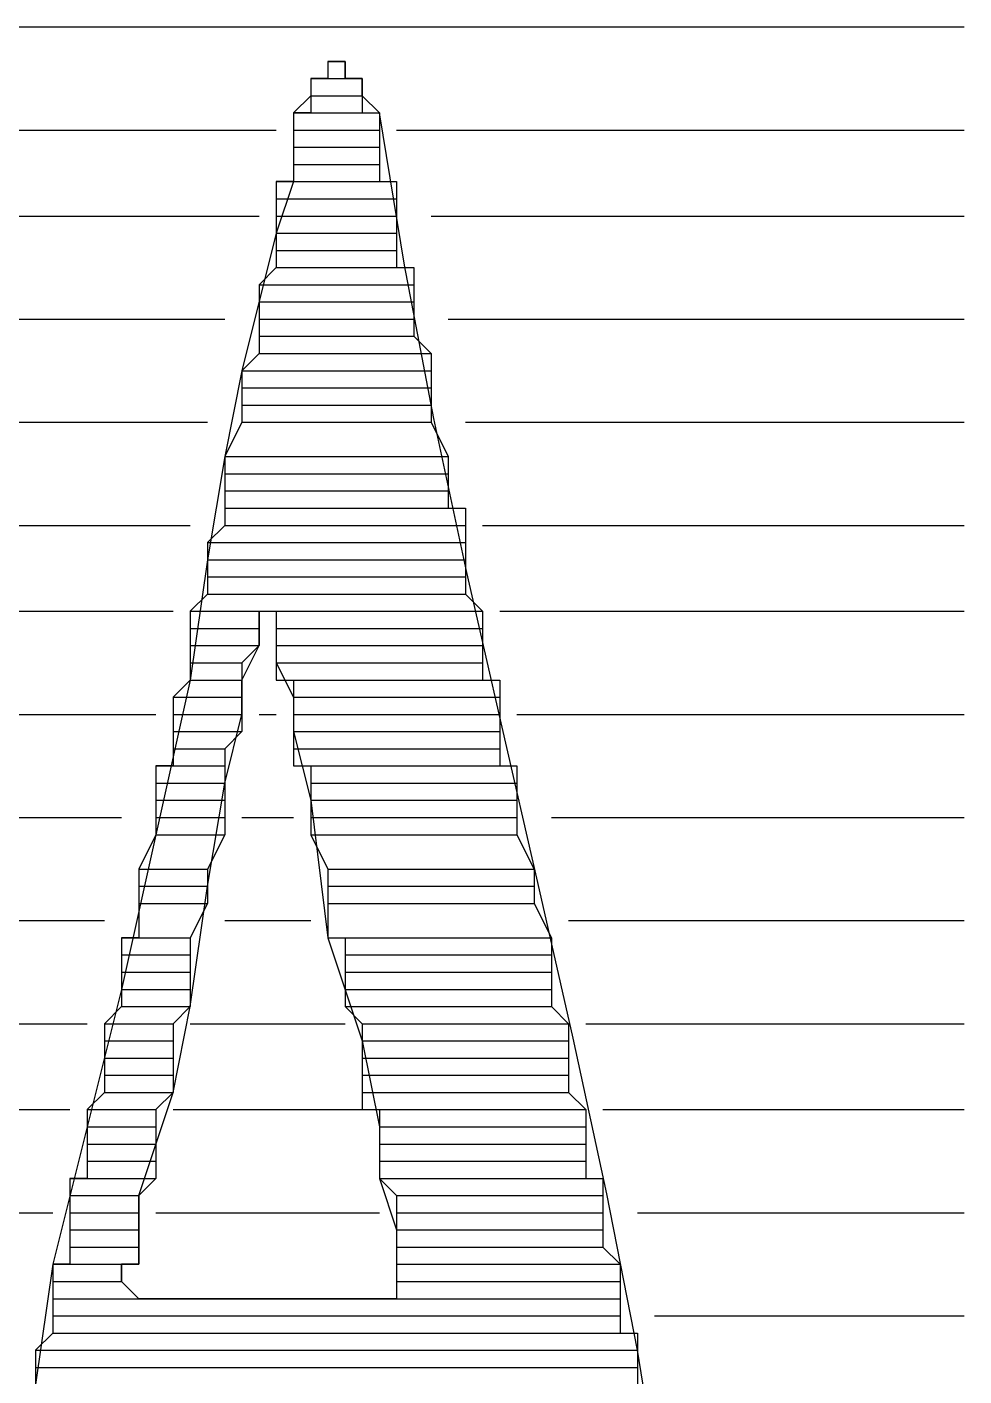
# Model space of a CAD drawing. Header units: metres. Extents: x 45 to 1207, y 17 to 774.
# Drawn here: x 978.36 to 991.44, y 37.56 to 56.4 of the extents above; entities that cross this region are included whole.
import ezdxf

# ---------------------------------------------------------------- set-up
doc = ezdxf.new("R2010")
doc.units = ezdxf.units.M

msp = doc.modelspace()

# ---------------------------------------------------------------- linework, layer by layer
for p, q in [((942.48, 56.4), (991.44, 56.4)), ((982.56, 55.92), (982.56, 55.92)), ((982.56, 55.92), (982.8, 55.92)), ((982.56, 55.92), (982.8, 55.92)), ((982.56, 55.92), (982.8, 55.92)), ((982.56, 55.92), (982.8, 55.92)), ((982.56, 55.92), (982.56, 55.68)), ((982.56, 55.92), (982.8, 55.92)), ((982.8, 55.92), (982.56, 55.92)), ((982.56, 55.92), (982.56, 55.68)), ((982.8, 55.92), (982.8, 55.68)), ((982.8, 55.68), (982.8, 55.92)), ((982.56, 55.68), (982.32, 55.68)), ((982.32, 55.68), (982.8, 55.68)), ((982.32, 55.68), (983.04, 55.68)), ((982.32, 55.68), (983.04, 55.68)), ((982.32, 55.68), (983.04, 55.68)), ((982.32, 55.68), (983.04, 55.68)), ((982.32, 55.68), (983.04, 55.68)), ((982.32, 55.68), (983.04, 55.68)), ((982.32, 55.68), (983.04, 55.68)), ((982.32, 55.68), (983.04, 55.68)), ((982.32, 55.68), (982.32, 55.44)), ((982.32, 55.68), (983.04, 55.68)), ((982.56, 55.68), (982.32, 55.68)), ((982.32, 55.68), (982.32, 55.44)), ((982.56, 55.68), (982.8, 55.68)), ((982.56, 55.68), (982.8, 55.68)), ((982.56, 55.68), (982.8, 55.68)), ((982.56, 55.68), (982.8, 55.68)), ((983.04, 55.68), (982.8, 55.68)), ((983.04, 55.68), (983.04, 55.44)), ((983.04, 55.44), (983.04, 55.68)), ((982.32, 55.44), (982.08, 55.2)), ((982.32, 55.44), (983.04, 55.44)), ((982.32, 55.44), (983.04, 55.44)), ((982.32, 55.44), (983.04, 55.44)), ((982.32, 55.44), (983.04, 55.44)), ((982.32, 55.44), (983.04, 55.44)), ((982.32, 55.44), (983.04, 55.44)), ((982.32, 55.44), (983.04, 55.44)), ((982.32, 55.44), (983.04, 55.44)), ((982.32, 55.44), (983.04, 55.44)), ((982.32, 55.44), (982.32, 55.2)), ((982.32, 55.44), (983.04, 55.44)), ((983.04, 55.44), (983.04, 55.2)), ((983.28, 55.2), (983.04, 55.44)), ((982.32, 55.2), (982.08, 55.2)), ((982.08, 55.2), (983.28, 55.2)), ((982.08, 55.2), (983.28, 55.2)), ((982.08, 55.2), (983.28, 55.2)), ((982.08, 55.2), (983.28, 55.2)), ((982.08, 55.2), (983.28, 55.2)), ((982.08, 55.2), (983.28, 55.2)), ((982.08, 55.2), (983.28, 55.2)), ((982.08, 55.2), (983.28, 55.2)), ((982.08, 55.2), (983.28, 55.2)), ((982.08, 55.2), (983.28, 55.2)), ((982.08, 55.2), (983.28, 55.2)), ((982.08, 55.2), (983.28, 55.2)), ((982.08, 55.2), (983.28, 55.2)), ((982.08, 55.2), (982.08, 54.96)), ((982.08, 55.2), (983.28, 55.2)), ((982.08, 55.2), (982.08, 54.24)), ((982.32, 55.2), (983.04, 55.2)), ((982.32, 55.2), (983.04, 55.2)), ((982.32, 55.2), (983.04, 55.2)), ((982.32, 55.2), (983.04, 55.2)), ((982.32, 55.2), (983.04, 55.2)), ((982.32, 55.2), (983.04, 55.2)), ((982.32, 55.2), (983.04, 55.2)), ((982.32, 55.2), (983.04, 55.2)), ((982.32, 55.2), (983.04, 55.2)), ((982.32, 55.2), (983.04, 55.2)), ((982.32, 55.2), (983.04, 55.2)), ((982.32, 55.2), (983.04, 55.2)), ((982.32, 55.2), (983.04, 55.2)), ((982.32, 55.2), (983.04, 55.2)), ((982.32, 55.2), (983.04, 55.2)), ((982.32, 55.2), (983.28, 55.2)), ((982.32, 55.2), (983.28, 55.2)), ((982.32, 55.2), (983.28, 55.2)), ((982.32, 55.2), (983.28, 55.2)), ((982.32, 55.2), (983.28, 55.2)), ((983.28, 55.2), (983.28, 54.96)), ((974.64, 54.96), (981.84, 54.96)), ((982.08, 54.96), (983.28, 54.96)), ((982.08, 54.96), (983.28, 54.96)), ((982.08, 54.96), (983.28, 54.96)), ((982.08, 54.96), (983.28, 54.96)), ((982.08, 54.96), (983.28, 54.96)), ((982.08, 54.96), (983.28, 54.96)), ((982.08, 54.96), (983.28, 54.96)), ((982.08, 54.96), (983.28, 54.96)), ((982.08, 54.96), (983.28, 54.96)), ((982.08, 54.96), (983.28, 54.96)), ((982.08, 54.96), (983.28, 54.96)), ((982.08, 54.96), (983.28, 54.96)), ((982.08, 54.96), (983.28, 54.96)), ((982.08, 54.96), (983.28, 54.96)), ((982.08, 54.96), (983.28, 54.96)), ((982.08, 54.96), (983.28, 54.96)), ((982.08, 54.96), (983.28, 54.96)), ((982.08, 54.96), (983.28, 54.96)), ((982.08, 54.96), (983.28, 54.96)), ((982.08, 54.96), (982.08, 54.72)), ((982.08, 54.96), (983.28, 54.96)), ((983.28, 54.96), (983.28, 54.72)), ((983.52, 54.96), (991.44, 54.96)), ((982.08, 54.72), (983.28, 54.72)), ((982.08, 54.72), (983.28, 54.72)), ((982.08, 54.72), (983.28, 54.72)), ((982.08, 54.72), (983.28, 54.72)), ((982.08, 54.72), (983.28, 54.72)), ((982.08, 54.72), (983.28, 54.72)), ((982.08, 54.72), (983.28, 54.72)), ((982.08, 54.72), (983.28, 54.72)), ((982.08, 54.72), (983.28, 54.72)), ((982.08, 54.72), (983.28, 54.72)), ((982.08, 54.72), (983.28, 54.72)), ((982.08, 54.72), (983.28, 54.72)), ((982.08, 54.72), (983.28, 54.72)), ((982.08, 54.72), (983.28, 54.72)), ((982.08, 54.72), (983.28, 54.72)), ((982.08, 54.72), (983.28, 54.72)), ((982.08, 54.72), (983.28, 54.72)), ((982.08, 54.72), (983.28, 54.72)), ((982.08, 54.72), (983.28, 54.72)), ((982.08, 54.72), (982.08, 54.48)), ((982.08, 54.72), (983.28, 54.72)), ((983.28, 54.72), (983.28, 54.48)), ((982.08, 54.48), (983.28, 54.48)), ((982.08, 54.48), (983.28, 54.48)), ((982.08, 54.48), (983.28, 54.48)), ((982.08, 54.48), (983.28, 54.48)), ((982.08, 54.48), (983.28, 54.48)), ((982.08, 54.48), (983.28, 54.48)), ((982.08, 54.48), (983.28, 54.48)), ((982.08, 54.48), (983.28, 54.48)), ((982.08, 54.48), (983.28, 54.48)), ((982.08, 54.48), (983.28, 54.48)), ((982.08, 54.48), (983.28, 54.48)), ((982.08, 54.48), (983.28, 54.48)), ((982.08, 54.48), (983.28, 54.48)), ((982.08, 54.48), (983.28, 54.48)), ((982.08, 54.48), (983.28, 54.48)), ((982.08, 54.48), (982.08, 54.24)), ((982.08, 54.48), (983.28, 54.48)), ((983.28, 54.48), (983.28, 54.24)), ((982.08, 54.24), (981.84, 54.24)), ((981.84, 54.24), (983.52, 54.24)), ((981.84, 54.24), (981.84, 54)), ((981.84, 54.24), (983.52, 54.24)), ((982.08, 54.24), (981.84, 53.52)), ((982.08, 54.24), (983.28, 54.24)), ((982.08, 54.24), (983.28, 54.24)), ((982.08, 54.24), (983.28, 54.24)), ((982.08, 54.24), (983.28, 54.24)), ((982.08, 54.24), (983.28, 54.24)), ((982.08, 54.24), (983.28, 54.24)), ((982.08, 54.24), (983.28, 54.24)), ((982.08, 54.24), (983.28, 54.24)), ((982.08, 54.24), (983.28, 54.24)), ((982.08, 54.24), (983.52, 54.24)), ((982.08, 54.24), (983.52, 54.24)), ((982.08, 54.24), (983.52, 54.24)), ((982.08, 54.24), (983.52, 54.24)), ((982.08, 54.24), (983.52, 54.24)), ((982.08, 54.24), (983.52, 54.24)), ((982.08, 54.24), (983.52, 54.24)), ((982.08, 54.24), (983.52, 54.24)), ((982.08, 54.24), (983.52, 54.24)), ((983.52, 54.24), (983.52, 54)), ((981.84, 54), (983.52, 54)), ((981.84, 54), (983.52, 54)), ((981.84, 54), (983.52, 54)), ((981.84, 54), (983.52, 54)), ((981.84, 54), (983.52, 54)), ((981.84, 54), (983.52, 54)), ((981.84, 54), (983.52, 54)), ((981.84, 54), (983.52, 54)), ((981.84, 54), (983.52, 54)), ((981.84, 54), (983.52, 54)), ((981.84, 54), (983.52, 54)), ((981.84, 54), (983.52, 54)), ((981.84, 54), (983.52, 54)), ((981.84, 54), (983.52, 54)), ((981.84, 54), (983.52, 54)), ((981.84, 54), (983.52, 54)), ((981.84, 54), (983.52, 54)), ((981.84, 54), (983.52, 54)), ((981.84, 54), (983.52, 54)), ((981.84, 54), (981.84, 53.76)), ((981.84, 54), (983.52, 54)), ((983.52, 54), (983.52, 53.76)), ((974.88, 53.76), (981.6, 53.76)), ((981.84, 53.76), (983.52, 53.76)), ((981.84, 53.76), (983.52, 53.76)), ((981.84, 53.76), (983.52, 53.76)), ((981.84, 53.76), (983.52, 53.76)), ((981.84, 53.76), (983.52, 53.76)), ((981.84, 53.76), (983.52, 53.76)), ((981.84, 53.76), (983.52, 53.76)), ((981.84, 53.76), (983.52, 53.76)), ((981.84, 53.76), (983.52, 53.76)), ((981.84, 53.76), (983.52, 53.76)), ((981.84, 53.76), (983.52, 53.76)), ((981.84, 53.76), (981.84, 53.52)), ((981.84, 53.76), (983.52, 53.76)), ((983.52, 53.76), (983.52, 53.52)), ((984, 53.76), (991.44, 53.76)), ((981.84, 53.52), (981.36, 51.6)), ((981.84, 53.52), (983.52, 53.52)), ((981.84, 53.52), (983.52, 53.52)), ((981.84, 53.52), (983.52, 53.52)), ((981.84, 53.52), (983.52, 53.52)), ((981.84, 53.52), (983.52, 53.52)), ((981.84, 53.52), (983.52, 53.52)), ((981.84, 53.52), (983.52, 53.52)), ((981.84, 53.52), (983.52, 53.52)), ((981.84, 53.52), (983.52, 53.52)), ((981.84, 53.52), (983.52, 53.52)), ((981.84, 53.52), (983.52, 53.52)), ((981.84, 53.52), (981.84, 53.28)), ((981.84, 53.52), (983.52, 53.52)), ((983.52, 53.52), (983.52, 53.28)), ((981.84, 53.28), (983.52, 53.28)), ((981.84, 53.28), (983.52, 53.28)), ((981.84, 53.28), (983.52, 53.28)), ((981.84, 53.28), (983.52, 53.28)), ((981.84, 53.28), (983.52, 53.28)), ((981.84, 53.28), (983.52, 53.28)), ((981.84, 53.28), (983.52, 53.28)), ((981.84, 53.28), (981.84, 53.04)), ((981.84, 53.28), (983.52, 53.28)), ((983.52, 53.28), (983.52, 53.04)), ((981.84, 53.04), (981.6, 52.8)), ((981.84, 53.04), (983.52, 53.04)), ((981.84, 53.04), (983.52, 53.04)), ((981.84, 53.04), (983.52, 53.04)), ((981.84, 53.04), (983.76, 53.04)), ((981.84, 53.04), (983.76, 53.04)), ((981.84, 53.04), (983.76, 53.04)), ((981.84, 53.04), (983.76, 53.04)), ((981.84, 53.04), (983.76, 53.04)), ((981.84, 53.04), (983.76, 53.04)), ((981.84, 53.04), (983.76, 53.04)), ((983.76, 53.04), (983.76, 52.8)), ((981.6, 52.8), (983.76, 52.8)), ((981.6, 52.8), (983.76, 52.8)), ((981.6, 52.8), (983.76, 52.8)), ((981.6, 52.8), (983.76, 52.8)), ((981.6, 52.8), (983.76, 52.8)), ((981.6, 52.8), (981.6, 52.56)), ((981.6, 52.8), (983.76, 52.8)), ((983.76, 52.8), (983.76, 52.56)), ((981.6, 52.56), (983.76, 52.56)), ((981.6, 52.56), (983.76, 52.56)), ((981.6, 52.56), (983.76, 52.56)), ((981.6, 52.56), (983.76, 52.56)), ((981.6, 52.56), (983.76, 52.56)), ((981.6, 52.56), (983.76, 52.56)), ((981.6, 52.56), (983.76, 52.56)), ((981.6, 52.56), (981.6, 52.32)), ((981.6, 52.56), (983.76, 52.56)), ((983.76, 52.56), (983.76, 52.32)), ((974.88, 52.32), (981.12, 52.32)), ((981.6, 52.32), (983.76, 52.32)), ((981.6, 52.32), (983.76, 52.32)), ((981.6, 52.32), (983.76, 52.32)), ((981.6, 52.32), (981.6, 52.08)), ((981.6, 52.32), (983.76, 52.32)), ((983.76, 52.32), (983.76, 52.08)), ((984.24, 52.32), (991.44, 52.32)), ((981.6, 52.08), (983.76, 52.08)), ((981.6, 52.08), (983.76, 52.08)), ((981.6, 52.08), (983.76, 52.08)), ((981.6, 52.08), (981.6, 51.84)), ((981.6, 52.08), (983.76, 52.08)), ((983.76, 52.08), (984, 51.84)), ((981.6, 51.84), (981.36, 51.6)), ((981.6, 51.84), (984, 51.84)), ((981.6, 51.84), (984, 51.84)), ((984, 51.84), (984, 51.6)), ((981.36, 51.6), (981.12, 50.4)), ((981.36, 51.6), (984, 51.6)), ((981.36, 51.6), (984, 51.6)), ((981.36, 51.6), (984, 51.6)), ((981.36, 51.6), (981.36, 51.36)), ((981.36, 51.6), (984, 51.6)), ((984, 51.6), (984, 51.36)), ((981.36, 51.36), (984, 51.36)), ((981.36, 51.36), (984, 51.36)), ((981.36, 51.36), (984, 51.36)), ((981.36, 51.36), (981.36, 51.12)), ((981.36, 51.36), (984, 51.36)), ((984, 51.36), (984, 51.12)), ((981.36, 51.12), (984, 51.12)), ((981.36, 51.12), (984, 51.12)), ((981.36, 51.12), (984, 51.12)), ((981.36, 51.12), (981.36, 50.88)), ((981.36, 51.12), (984, 51.12)), ((984, 51.12), (984, 50.88)), ((974.88, 50.88), (980.88, 50.88)), ((981.36, 50.88), (981.12, 50.4)), ((981.36, 50.88), (984, 50.88)), ((981.36, 50.88), (984, 50.88)), ((981.36, 50.88), (984, 50.88)), ((981.36, 50.88), (984, 50.88)), ((984, 50.88), (984.24, 50.4)), ((984.48, 50.88), (991.44, 50.88)), ((981.12, 50.4), (980.88, 48.96)), ((981.12, 50.4), (984.24, 50.4)), ((981.12, 50.4), (984.24, 50.4)), ((981.12, 50.4), (984.24, 50.4)), ((981.12, 50.4), (981.12, 50.16)), ((981.12, 50.4), (984.24, 50.4)), ((984.24, 50.4), (984.24, 50.16)), ((981.12, 50.16), (984.24, 50.16)), ((981.12, 50.16), (984.24, 50.16)), ((981.12, 50.16), (984.24, 50.16)), ((981.12, 50.16), (984.24, 50.16)), ((981.12, 50.16), (984.24, 50.16)), ((981.12, 50.16), (981.12, 49.92)), ((981.12, 50.16), (984.24, 50.16)), ((984.24, 50.16), (984.24, 49.92)), ((981.12, 49.92), (984.24, 49.92)), ((981.12, 49.92), (984.24, 49.92)), ((981.12, 49.92), (984.24, 49.92)), ((981.12, 49.92), (981.12, 49.68)), ((981.12, 49.92), (984.24, 49.92)), ((984.24, 49.92), (984.24, 49.68)), ((981.12, 49.68), (984.24, 49.68)), ((981.12, 49.68), (984.48, 49.68)), ((981.12, 49.68), (984.48, 49.68)), ((981.12, 49.68), (981.12, 49.44)), ((981.12, 49.68), (984.48, 49.68)), ((984.48, 49.68), (984.48, 49.44)), ((974.88, 49.44), (980.64, 49.44)), ((981.12, 49.44), (980.88, 49.2)), ((981.12, 49.44), (984.48, 49.44)), ((981.12, 49.44), (984.48, 49.44)), ((981.12, 49.44), (984.48, 49.44)), ((981.12, 49.44), (984.48, 49.44)), ((984.48, 49.44), (984.48, 49.2)), ((984.72, 49.44), (991.44, 49.44)), ((980.88, 49.2), (984.48, 49.2)), ((980.88, 49.2), (980.88, 48.96)), ((980.88, 49.2), (984.48, 49.2)), ((984.48, 49.2), (984.48, 48.96)), ((980.88, 48.96), (980.64, 47.28)), ((980.88, 48.96), (984.48, 48.96)), ((980.88, 48.96), (984.48, 48.96)), ((980.88, 48.96), (984.48, 48.96)), ((980.88, 48.96), (984.48, 48.96)), ((980.88, 48.96), (984.48, 48.96)), ((980.88, 48.96), (980.88, 48.72)), ((980.88, 48.96), (984.48, 48.96)), ((984.48, 48.96), (984.48, 48.72)), ((980.88, 48.72), (984.48, 48.72)), ((980.88, 48.72), (984.48, 48.72)), ((980.88, 48.72), (984.48, 48.72)), ((980.88, 48.72), (980.88, 48.48)), ((980.88, 48.72), (984.48, 48.72)), ((984.48, 48.72), (984.48, 48.48)), ((980.88, 48.48), (980.64, 48.24)), ((980.88, 48.48), (984.48, 48.48)), ((980.88, 48.48), (984.48, 48.48)), ((980.88, 48.48), (984.48, 48.48)), ((980.88, 48.48), (984.48, 48.48)), ((984.48, 48.48), (984.72, 48.24)), ((974.64, 48.24), (980.4, 48.24)), ((980.64, 48.24), (984.72, 48.24)), ((980.64, 48.24), (984.72, 48.24)), ((980.64, 48.24), (984.72, 48.24)), ((980.64, 48.24), (984.72, 48.24)), ((980.64, 48.24), (984.72, 48.24)), ((980.64, 48.24), (984.72, 48.24)), ((980.64, 48.24), (984.72, 48.24)), ((980.64, 48.24), (984.72, 48.24)), ((980.64, 48.24), (984.72, 48.24)), ((980.64, 48.24), (981.6, 48.24)), ((980.64, 48.24), (981.6, 48.24)), ((980.64, 48.24), (981.6, 48.24)), ((980.64, 48.24), (981.6, 48.24)), ((980.64, 48.24), (980.64, 48)), ((980.64, 48.24), (981.6, 48.24)), ((981.6, 48.24), (984.72, 48.24)), ((981.6, 48.24), (984.72, 48.24)), ((981.6, 48.24), (981.6, 48)), ((981.6, 47.76), (981.6, 48.24)), ((981.6, 48.24), (981.84, 48.24)), ((981.84, 48.24), (984.72, 48.24)), ((981.84, 48.24), (984.72, 48.24)), ((981.84, 48.24), (981.84, 48)), ((981.84, 48.24), (984.72, 48.24)), ((981.84, 48.24), (981.84, 47.52)), ((984.72, 48.24), (984.72, 48)), ((984.96, 48.24), (991.44, 48.24)), ((980.64, 48), (981.6, 48)), ((980.64, 48), (981.6, 48)), ((980.64, 48), (981.6, 48)), ((980.64, 48), (981.6, 48)), ((980.64, 48), (981.6, 48)), ((980.64, 48), (981.6, 48)), ((980.64, 48), (981.6, 48)), ((980.64, 48), (981.6, 48)), ((980.64, 48), (981.6, 48)), ((980.64, 48), (980.64, 47.76)), ((980.64, 48), (981.6, 48)), ((981.6, 48), (981.6, 47.76)), ((981.84, 48), (984.72, 48)), ((981.84, 48), (984.72, 48)), ((981.84, 48), (984.72, 48)), ((981.84, 48), (984.72, 48)), ((981.84, 48), (984.72, 48)), ((981.84, 48), (984.72, 48)), ((981.84, 48), (984.72, 48)), ((981.84, 48), (984.72, 48)), ((981.84, 48), (984.72, 48)), ((981.84, 48), (981.84, 47.76)), ((981.84, 48), (984.72, 48)), ((984.72, 48), (984.72, 47.76)), ((980.64, 47.76), (981.6, 47.76)), ((980.64, 47.76), (981.6, 47.76)), ((980.64, 47.76), (981.6, 47.76)), ((980.64, 47.76), (981.6, 47.76)), ((980.64, 47.76), (981.6, 47.76)), ((980.64, 47.76), (981.6, 47.76)), ((980.64, 47.76), (981.6, 47.76)), ((980.64, 47.76), (980.64, 47.52)), ((980.64, 47.76), (981.6, 47.76)), ((981.6, 47.76), (981.36, 47.52)), ((981.36, 47.28), (981.6, 47.76)), ((981.84, 47.76), (984.72, 47.76)), ((981.84, 47.76), (984.72, 47.76)), ((981.84, 47.76), (984.72, 47.76)), ((981.84, 47.76), (984.72, 47.76)), ((981.84, 47.76), (984.72, 47.76)), ((981.84, 47.76), (984.72, 47.76)), ((981.84, 47.76), (984.72, 47.76)), ((981.84, 47.76), (981.84, 47.52)), ((981.84, 47.76), (984.72, 47.76)), ((984.72, 47.76), (984.72, 47.52)), ((980.64, 47.52), (981.36, 47.52)), ((980.64, 47.52), (981.36, 47.52)), ((980.64, 47.52), (981.36, 47.52)), ((980.64, 47.52), (980.64, 47.28)), ((980.64, 47.52), (981.36, 47.52)), ((981.36, 47.52), (981.36, 47.28)), ((981.84, 47.52), (984.72, 47.52)), ((981.84, 47.52), (984.72, 47.52)), ((981.84, 47.52), (984.72, 47.52)), ((981.84, 47.52), (981.84, 47.28)), ((981.84, 47.52), (984.72, 47.52)), ((981.84, 47.52), (982.08, 47.04)), ((984.72, 47.52), (984.72, 47.28)), ((980.64, 47.28), (979.68, 42.96)), ((980.64, 47.28), (980.4, 47.04)), ((980.64, 47.28), (981.36, 47.28)), ((980.64, 47.28), (981.36, 47.28)), ((980.64, 47.28), (981.36, 47.28)), ((980.64, 47.28), (981.36, 47.28)), ((980.64, 47.28), (981.36, 47.28)), ((980.64, 47.28), (981.36, 47.28)), ((980.64, 47.28), (981.36, 47.28)), ((980.64, 47.28), (981.36, 47.28)), ((981.36, 47.28), (981.36, 47.04)), ((981.36, 46.8), (981.36, 47.28)), ((981.84, 47.28), (984.72, 47.28)), ((981.84, 47.28), (984.72, 47.28)), ((981.84, 47.28), (984.72, 47.28)), ((982.08, 47.28), (984.96, 47.28)), ((982.08, 47.28), (984.96, 47.28)), ((982.08, 47.28), (984.96, 47.28)), ((982.08, 47.28), (984.96, 47.28)), ((982.08, 47.28), (982.08, 47.04)), ((982.08, 47.28), (984.96, 47.28)), ((984.96, 47.28), (984.96, 47.04)), ((980.4, 47.04), (981.36, 47.04)), ((980.4, 47.04), (980.4, 46.8)), ((980.4, 47.04), (981.36, 47.04)), ((981.36, 47.04), (981.36, 46.8)), ((982.08, 47.04), (984.96, 47.04)), ((982.08, 47.04), (982.08, 46.8)), ((982.08, 47.04), (984.96, 47.04)), ((982.08, 47.04), (982.08, 46.56)), ((984.96, 47.04), (984.96, 46.8)), ((969.12, 46.8), (980.16, 46.8)), ((980.4, 46.8), (981.36, 46.8)), ((980.4, 46.8), (981.36, 46.8)), ((980.4, 46.8), (981.36, 46.8)), ((980.4, 46.8), (980.4, 46.56)), ((980.4, 46.8), (981.36, 46.8)), ((981.12, 45.84), (981.36, 46.8)), ((981.36, 46.8), (981.36, 46.56)), ((981.6, 46.8), (981.84, 46.8)), ((982.08, 46.8), (984.96, 46.8)), ((982.08, 46.8), (984.96, 46.8)), ((982.08, 46.8), (984.96, 46.8)), ((982.08, 46.8), (982.08, 46.56)), ((982.08, 46.8), (984.96, 46.8)), ((984.96, 46.8), (984.96, 46.56)), ((985.2, 46.8), (991.44, 46.8)), ((980.4, 46.56), (981.36, 46.56)), ((980.4, 46.56), (981.36, 46.56)), ((980.4, 46.56), (981.36, 46.56)), ((980.4, 46.56), (981.36, 46.56)), ((980.4, 46.56), (981.36, 46.56)), ((980.4, 46.56), (981.36, 46.56)), ((980.4, 46.56), (981.36, 46.56)), ((980.4, 46.56), (980.4, 46.32)), ((980.4, 46.56), (981.36, 46.56)), ((981.36, 46.56), (981.12, 46.32)), ((982.08, 46.56), (984.96, 46.56)), ((982.08, 46.56), (984.96, 46.56)), ((982.08, 46.56), (984.96, 46.56)), ((982.08, 46.56), (984.96, 46.56)), ((982.08, 46.56), (984.96, 46.56)), ((982.08, 46.56), (984.96, 46.56)), ((982.08, 46.56), (984.96, 46.56)), ((982.08, 46.56), (982.08, 46.32)), ((982.08, 46.56), (984.96, 46.56)), ((982.08, 46.56), (982.32, 45.6)), ((984.96, 46.56), (984.96, 46.32)), ((980.4, 46.32), (981.12, 46.32)), ((980.4, 46.32), (981.12, 46.32)), ((980.4, 46.32), (981.12, 46.32)), ((980.4, 46.32), (980.4, 46.08)), ((980.4, 46.32), (981.12, 46.32)), ((981.12, 46.32), (981.12, 46.08)), ((982.08, 46.32), (984.96, 46.32)), ((982.08, 46.32), (984.96, 46.32)), ((982.08, 46.32), (984.96, 46.32)), ((982.08, 46.32), (982.08, 46.08)), ((982.08, 46.32), (984.96, 46.32)), ((984.96, 46.32), (984.96, 46.08)), ((980.4, 46.08), (980.16, 46.08)), ((980.16, 46.08), (981.12, 46.08)), ((980.16, 46.08), (980.16, 45.84)), ((980.16, 46.08), (981.12, 46.08)), ((980.4, 46.08), (981.12, 46.08)), ((980.4, 46.08), (981.12, 46.08)), ((980.4, 46.08), (981.12, 46.08)), ((980.4, 46.08), (981.12, 46.08)), ((981.12, 46.08), (981.12, 45.84)), ((982.08, 46.08), (984.96, 46.08)), ((982.08, 46.08), (985.2, 46.08)), ((982.08, 46.08), (985.2, 46.08)), ((982.32, 46.08), (985.2, 46.08)), ((982.32, 46.08), (985.2, 46.08)), ((982.32, 46.08), (982.32, 45.84)), ((982.32, 46.08), (985.2, 46.08)), ((985.2, 46.08), (985.2, 45.84)), ((980.16, 45.84), (981.12, 45.84)), ((980.16, 45.84), (981.12, 45.84)), ((980.16, 45.84), (981.12, 45.84)), ((980.16, 45.84), (980.16, 45.6)), ((980.16, 45.84), (981.12, 45.84)), ((980.88, 44.4), (981.12, 45.84)), ((981.12, 45.84), (981.12, 45.6)), ((982.32, 45.84), (985.2, 45.84)), ((982.32, 45.84), (985.2, 45.84)), ((982.32, 45.84), (985.2, 45.84)), ((982.32, 45.84), (982.32, 45.6)), ((982.32, 45.84), (985.2, 45.84)), ((985.2, 45.84), (985.2, 45.6)), ((980.16, 45.6), (981.12, 45.6)), ((980.16, 45.6), (981.12, 45.6)), ((980.16, 45.6), (981.12, 45.6)), ((980.16, 45.6), (980.16, 45.36)), ((980.16, 45.6), (981.12, 45.6)), ((981.12, 45.6), (981.12, 45.36)), ((982.32, 45.6), (985.2, 45.6)), ((982.32, 45.6), (985.2, 45.6)), ((982.32, 45.6), (985.2, 45.6)), ((982.32, 45.6), (982.32, 45.36)), ((982.32, 45.6), (985.2, 45.6)), ((982.32, 45.6), (982.56, 43.68)), ((985.2, 45.6), (985.2, 45.36)), ((970.32, 45.36), (979.68, 45.36)), ((980.16, 45.36), (981.12, 45.36)), ((980.16, 45.36), (981.12, 45.36)), ((980.16, 45.36), (981.12, 45.36)), ((980.16, 45.36), (980.16, 45.12)), ((980.16, 45.36), (981.12, 45.36)), ((981.12, 45.36), (981.12, 45.12)), ((981.36, 45.36), (982.08, 45.36)), ((982.32, 45.36), (985.2, 45.36)), ((982.32, 45.36), (985.2, 45.36)), ((982.32, 45.36), (985.2, 45.36)), ((982.32, 45.36), (982.32, 45.12)), ((982.32, 45.36), (985.2, 45.36)), ((985.2, 45.36), (985.2, 45.12)), ((985.68, 45.36), (991.44, 45.36)), ((980.16, 45.12), (979.92, 44.64)), ((980.16, 45.12), (981.12, 45.12)), ((980.16, 45.12), (981.12, 45.12)), ((980.16, 45.12), (981.12, 45.12)), ((980.16, 45.12), (981.12, 45.12)), ((981.12, 45.12), (980.88, 44.64)), ((982.32, 45.12), (985.2, 45.12)), ((982.32, 45.12), (985.2, 45.12)), ((982.32, 45.12), (985.2, 45.12)), ((982.32, 45.12), (982.56, 44.64)), ((982.32, 45.12), (985.2, 45.12)), ((985.2, 45.12), (985.44, 44.64)), ((979.92, 44.64), (980.88, 44.64)), ((979.92, 44.64), (980.88, 44.64)), ((979.92, 44.64), (980.88, 44.64)), ((979.92, 44.64), (979.92, 44.4)), ((979.92, 44.64), (980.88, 44.64)), ((980.88, 44.64), (980.88, 44.4)), ((982.56, 44.64), (985.44, 44.64)), ((982.56, 44.64), (985.44, 44.64)), ((982.56, 44.64), (985.44, 44.64)), ((982.56, 44.64), (982.56, 44.4)), ((982.56, 44.64), (985.44, 44.64)), ((985.44, 44.64), (985.44, 44.4)), ((979.92, 44.4), (980.88, 44.4)), ((979.92, 44.4), (979.92, 44.16)), ((979.92, 44.4), (980.88, 44.4)), ((980.64, 42.72), (980.88, 44.4)), ((980.88, 44.4), (980.88, 44.16)), ((982.56, 44.4), (985.44, 44.4)), ((982.56, 44.4), (982.56, 44.16)), ((982.56, 44.4), (985.44, 44.4)), ((985.44, 44.4), (985.44, 44.16)), ((979.92, 44.16), (980.88, 44.16)), ((979.92, 44.16), (980.88, 44.16)), ((979.92, 44.16), (980.88, 44.16)), ((979.92, 44.16), (979.92, 43.68)), ((979.92, 44.16), (980.88, 44.16)), ((980.88, 44.16), (980.64, 43.68)), ((982.56, 44.16), (985.44, 44.16)), ((982.56, 44.16), (985.44, 44.16)), ((982.56, 44.16), (985.44, 44.16)), ((982.56, 44.16), (982.56, 43.68)), ((982.56, 44.16), (985.44, 44.16)), ((985.44, 44.16), (985.68, 43.68)), ((971.76, 43.92), (979.44, 43.92)), ((981.12, 43.92), (982.32, 43.92)), ((985.92, 43.92), (991.44, 43.92)), ((979.92, 43.68), (979.68, 43.68)), ((979.68, 43.68), (980.64, 43.68)), ((979.68, 43.68), (980.64, 43.68)), ((979.68, 43.68), (980.64, 43.68)), ((979.68, 43.68), (980.64, 43.68)), ((979.68, 43.68), (980.64, 43.68)), ((979.68, 43.68), (979.68, 43.44)), ((979.68, 43.68), (980.64, 43.68)), ((979.92, 43.68), (980.64, 43.68)), ((979.92, 43.68), (980.64, 43.68)), ((980.64, 43.68), (980.64, 43.44)), ((982.56, 43.68), (985.68, 43.68)), ((982.56, 43.68), (985.68, 43.68)), ((982.56, 43.68), (985.68, 43.68)), ((982.56, 43.68), (985.68, 43.68)), ((982.56, 43.68), (985.68, 43.68)), ((982.56, 43.68), (983.04, 42.24)), ((982.8, 43.68), (985.68, 43.68)), ((982.8, 43.68), (985.68, 43.68)), ((982.8, 43.68), (982.8, 43.44)), ((982.8, 43.68), (985.68, 43.68)), ((985.68, 43.68), (985.68, 43.44)), ((979.68, 43.44), (980.64, 43.44)), ((979.68, 43.44), (979.68, 43.2)), ((979.68, 43.44), (980.64, 43.44)), ((980.64, 43.44), (980.64, 43.2)), ((982.8, 43.44), (985.68, 43.44)), ((982.8, 43.44), (982.8, 43.2)), ((982.8, 43.44), (985.68, 43.44)), ((985.68, 43.44), (985.68, 43.2)), ((979.68, 43.2), (980.64, 43.2)), ((979.68, 43.2), (980.64, 43.2)), ((979.68, 43.2), (980.64, 43.2)), ((979.68, 43.2), (979.68, 42.96)), ((979.68, 43.2), (980.64, 43.2)), ((980.64, 43.2), (980.64, 42.96)), ((982.8, 43.2), (985.68, 43.2)), ((982.8, 43.2), (985.68, 43.2)), ((982.8, 43.2), (985.68, 43.2)), ((982.8, 43.2), (982.8, 42.96)), ((982.8, 43.2), (985.68, 43.2)), ((985.68, 43.2), (985.68, 42.96)), ((979.68, 42.96), (978.72, 39.12)), ((979.68, 42.96), (980.64, 42.96)), ((979.68, 42.96), (980.64, 42.96)), ((979.68, 42.96), (980.64, 42.96)), ((979.68, 42.96), (979.68, 42.72)), ((979.68, 42.96), (980.64, 42.96)), ((980.64, 42.96), (980.64, 42.72)), ((982.8, 42.96), (985.68, 42.96)), ((982.8, 42.96), (985.68, 42.96)), ((982.8, 42.96), (985.68, 42.96)), ((982.8, 42.96), (982.8, 42.72)), ((982.8, 42.96), (985.68, 42.96)), ((985.68, 42.96), (985.68, 42.72)), ((979.68, 42.72), (979.44, 42.48)), ((979.68, 42.72), (980.64, 42.72)), ((979.68, 42.72), (980.64, 42.72)), ((979.68, 42.72), (980.64, 42.72)), ((979.68, 42.72), (980.64, 42.72)), ((979.68, 42.72), (980.64, 42.72)), ((979.68, 42.72), (980.64, 42.72)), ((980.64, 42.72), (980.4, 42.48)), ((980.4, 41.52), (980.64, 42.72)), ((982.8, 42.72), (985.68, 42.72)), ((982.8, 42.72), (985.68, 42.72)), ((982.8, 42.72), (985.68, 42.72)), ((982.8, 42.72), (985.68, 42.72)), ((982.8, 42.72), (985.68, 42.72)), ((982.8, 42.72), (983.04, 42.48)), ((982.8, 42.72), (985.68, 42.72)), ((985.68, 42.72), (985.92, 42.48)), ((972.96, 42.48), (979.2, 42.48)), ((979.44, 42.48), (980.4, 42.48)), ((979.44, 42.48), (979.44, 42.24)), ((979.44, 42.48), (980.4, 42.48)), ((980.4, 42.48), (980.4, 42.24)), ((980.64, 42.48), (982.8, 42.48)), ((983.04, 42.48), (985.92, 42.48)), ((983.04, 42.48), (983.04, 42.24)), ((983.04, 42.48), (985.92, 42.48)), ((985.92, 42.48), (985.92, 42.24)), ((986.16, 42.48), (991.44, 42.48)), ((979.44, 42.24), (980.4, 42.24)), ((979.44, 42.24), (980.4, 42.24)), ((979.44, 42.24), (980.4, 42.24)), ((979.44, 42.24), (980.4, 42.24)), ((979.44, 42.24), (980.4, 42.24)), ((979.44, 42.24), (979.44, 42)), ((979.44, 42.24), (980.4, 42.24)), ((980.4, 42.24), (980.4, 42)), ((983.04, 42.24), (985.92, 42.24)), ((983.04, 42.24), (985.92, 42.24)), ((983.04, 42.24), (985.92, 42.24)), ((983.04, 42.24), (985.92, 42.24)), ((983.04, 42.24), (985.92, 42.24)), ((983.04, 42.24), (983.04, 42)), ((983.04, 42.24), (985.92, 42.24)), ((983.04, 42.24), (983.28, 41.04)), ((985.92, 42.24), (985.92, 42)), ((979.44, 42), (980.4, 42)), ((979.44, 42), (979.44, 41.76)), ((979.44, 42), (980.4, 42)), ((980.4, 42), (980.4, 41.76)), ((983.04, 42), (985.92, 42)), ((983.04, 42), (983.04, 41.76)), ((983.04, 42), (985.92, 42)), ((985.92, 42), (985.92, 41.76)), ((979.44, 41.76), (980.4, 41.76)), ((979.44, 41.76), (979.44, 41.52)), ((979.44, 41.76), (980.4, 41.76)), ((980.4, 41.76), (980.4, 41.52)), ((983.04, 41.76), (985.92, 41.76)), ((983.04, 41.76), (983.04, 41.52)), ((983.04, 41.76), (985.92, 41.76)), ((985.92, 41.76), (985.92, 41.52)), ((979.44, 41.52), (979.2, 41.28)), ((979.44, 41.52), (980.4, 41.52)), ((979.44, 41.52), (980.4, 41.52)), ((979.44, 41.52), (980.4, 41.52)), ((979.44, 41.52), (980.4, 41.52)), ((979.92, 40.08), (980.4, 41.52)), ((980.4, 41.52), (980.16, 41.28)), ((983.04, 41.52), (985.92, 41.52)), ((983.04, 41.52), (985.92, 41.52)), ((983.04, 41.52), (985.92, 41.52)), ((983.04, 41.52), (983.04, 41.28)), ((983.04, 41.52), (985.92, 41.52)), ((985.92, 41.52), (986.16, 41.28)), ((974.16, 41.28), (978.96, 41.28)), ((979.2, 41.28), (980.16, 41.28)), ((979.2, 41.28), (980.16, 41.28)), ((979.2, 41.28), (980.16, 41.28)), ((979.2, 41.28), (979.2, 41.04)), ((979.2, 41.28), (980.16, 41.28)), ((980.16, 41.28), (980.16, 41.04)), ((980.4, 41.28), (983.04, 41.28)), ((983.04, 41.28), (986.16, 41.28)), ((983.04, 41.28), (986.16, 41.28)), ((983.04, 41.28), (986.16, 41.28)), ((983.28, 41.28), (983.28, 41.04)), ((983.28, 41.28), (986.16, 41.28)), ((986.16, 41.28), (986.16, 41.04)), ((986.4, 41.28), (991.44, 41.28)), ((979.2, 41.04), (980.16, 41.04)), ((979.2, 41.04), (980.16, 41.04)), ((979.2, 41.04), (980.16, 41.04)), ((979.2, 41.04), (980.16, 41.04)), ((979.2, 41.04), (980.16, 41.04)), ((979.2, 41.04), (979.2, 40.8)), ((979.2, 41.04), (980.16, 41.04)), ((980.16, 41.04), (980.16, 40.8)), ((983.28, 41.04), (986.16, 41.04)), ((983.28, 41.04), (986.16, 41.04)), ((983.28, 41.04), (986.16, 41.04)), ((983.28, 41.04), (986.16, 41.04)), ((983.28, 41.04), (986.16, 41.04)), ((983.28, 41.04), (983.28, 40.8)), ((983.28, 41.04), (986.16, 41.04)), ((983.28, 41.04), (983.28, 40.32)), ((986.16, 41.04), (986.16, 40.8)), ((979.2, 40.8), (980.16, 40.8)), ((979.2, 40.8), (980.16, 40.8)), ((979.2, 40.8), (980.16, 40.8)), ((979.2, 40.8), (980.16, 40.8)), ((979.2, 40.8), (980.16, 40.8)), ((979.2, 40.8), (979.2, 40.56)), ((979.2, 40.8), (980.16, 40.8)), ((980.16, 40.8), (980.16, 40.56)), ((983.28, 40.8), (986.16, 40.8)), ((983.28, 40.8), (986.16, 40.8)), ((983.28, 40.8), (986.16, 40.8)), ((983.28, 40.8), (986.16, 40.8)), ((983.28, 40.8), (986.16, 40.8)), ((983.28, 40.8), (983.28, 40.56)), ((983.28, 40.8), (986.16, 40.8)), ((986.16, 40.8), (986.16, 40.56)), ((979.2, 40.56), (980.16, 40.56)), ((979.2, 40.56), (980.16, 40.56)), ((979.2, 40.56), (980.16, 40.56)), ((979.2, 40.56), (979.2, 40.32)), ((979.2, 40.56), (980.16, 40.56)), ((980.16, 40.56), (980.16, 40.32)), ((983.28, 40.56), (986.16, 40.56)), ((983.28, 40.56), (986.16, 40.56)), ((983.28, 40.56), (986.16, 40.56)), ((983.28, 40.56), (983.28, 40.32)), ((983.28, 40.56), (986.16, 40.56)), ((986.16, 40.56), (986.16, 40.32)), ((979.2, 40.32), (978.96, 40.32)), ((978.96, 40.32), (980.16, 40.32)), ((978.96, 40.32), (978.96, 40.08)), ((978.96, 40.32), (980.16, 40.32)), ((979.2, 40.32), (980.16, 40.32)), ((979.2, 40.32), (980.16, 40.32)), ((979.2, 40.32), (980.16, 40.32)), ((979.2, 40.32), (980.16, 40.32)), ((980.16, 40.32), (979.92, 40.08)), ((983.28, 40.32), (986.16, 40.32)), ((983.28, 40.32), (986.16, 40.32)), ((983.28, 40.32), (986.16, 40.32)), ((983.28, 40.32), (986.4, 40.32)), ((983.28, 40.32), (986.4, 40.32)), ((983.28, 40.32), (983.52, 40.08)), ((983.28, 40.32), (986.4, 40.32)), ((983.28, 40.32), (983.52, 39.6)), ((986.4, 40.32), (986.4, 40.08)), ((978.96, 40.08), (979.92, 40.08)), ((978.96, 40.08), (979.92, 40.08)), ((978.96, 40.08), (979.92, 40.08)), ((978.96, 40.08), (978.96, 39.84)), ((978.96, 40.08), (979.92, 40.08)), ((979.92, 40.08), (979.92, 39.84)), ((979.92, 39.12), (979.92, 40.08)), ((983.52, 40.08), (986.4, 40.08)), ((983.52, 40.08), (986.4, 40.08)), ((983.52, 40.08), (986.4, 40.08)), ((983.52, 40.08), (983.52, 39.84)), ((983.52, 40.08), (986.4, 40.08)), ((986.4, 40.08), (986.4, 39.84)), ((974.88, 39.84), (978.72, 39.84)), ((978.96, 39.84), (979.92, 39.84)), ((978.96, 39.84), (978.96, 39.6)), ((978.96, 39.84), (979.92, 39.84)), ((979.92, 39.84), (979.92, 39.6)), ((980.16, 39.84), (983.28, 39.84)), ((983.52, 39.84), (986.4, 39.84)), ((983.52, 39.84), (983.52, 39.6)), ((983.52, 39.84), (986.4, 39.84)), ((986.4, 39.84), (986.4, 39.6)), ((986.88, 39.84), (991.44, 39.84)), ((978.96, 39.6), (979.92, 39.6)), ((978.96, 39.6), (979.92, 39.6)), ((978.96, 39.6), (979.92, 39.6)), ((978.96, 39.6), (979.92, 39.6)), ((978.96, 39.6), (979.92, 39.6)), ((978.96, 39.6), (978.96, 39.36)), ((978.96, 39.6), (979.92, 39.6)), ((979.92, 39.6), (979.92, 39.36)), ((983.52, 39.6), (986.4, 39.6)), ((983.52, 39.6), (986.4, 39.6)), ((983.52, 39.6), (986.4, 39.6)), ((983.52, 39.6), (986.4, 39.6)), ((983.52, 39.6), (986.4, 39.6)), ((983.52, 39.6), (983.52, 39.36)), ((983.52, 39.6), (986.4, 39.6)), ((983.52, 39.6), (983.52, 38.64)), ((986.4, 39.6), (986.4, 39.36)), ((978.96, 39.36), (979.92, 39.36)), ((978.96, 39.36), (978.96, 39.12)), ((978.96, 39.36), (979.92, 39.36)), ((979.92, 39.36), (979.92, 39.12)), ((983.52, 39.36), (986.4, 39.36)), ((983.52, 39.36), (983.52, 39.12)), ((983.52, 39.36), (986.4, 39.36)), ((986.4, 39.36), (986.64, 39.12)), ((978.72, 39.12), (978.48, 37.44)), ((978.96, 39.12), (978.72, 39.12)), ((978.72, 39.12), (979.92, 39.12)), ((978.72, 39.12), (979.68, 39.12)), ((978.72, 39.12), (979.92, 39.12)), ((978.72, 39.12), (979.68, 39.12)), ((978.72, 39.12), (979.68, 39.12)), ((978.72, 39.12), (978.72, 38.88)), ((978.72, 39.12), (979.68, 39.12)), ((978.96, 39.12), (979.92, 39.12)), ((978.96, 39.12), (979.92, 39.12)), ((978.96, 39.12), (979.92, 39.12)), ((978.96, 39.12), (979.92, 39.12)), ((979.92, 39.12), (979.68, 39.12)), ((979.68, 39.12), (979.68, 38.88)), ((979.68, 38.88), (979.68, 39.12)), ((979.68, 39.12), (979.92, 39.12)), ((983.52, 39.12), (986.64, 39.12)), ((983.52, 39.12), (986.64, 39.12)), ((983.52, 39.12), (986.64, 39.12)), ((983.52, 39.12), (986.64, 39.12)), ((983.52, 39.12), (986.64, 39.12)), ((983.52, 39.12), (986.64, 39.12)), ((983.52, 39.12), (986.64, 39.12)), ((983.52, 39.12), (986.64, 39.12)), ((983.52, 39.12), (986.64, 39.12)), ((983.52, 39.12), (983.52, 38.88)), ((983.52, 39.12), (986.64, 39.12)), ((986.64, 39.12), (986.64, 38.88)), ((978.72, 38.88), (979.68, 38.88)), ((978.72, 38.88), (979.68, 38.88)), ((978.72, 38.88), (979.68, 38.88)), ((978.72, 38.88), (979.68, 38.88)), ((978.72, 38.88), (979.68, 38.88)), ((978.72, 38.88), (979.68, 38.88)), ((978.72, 38.88), (979.68, 38.88)), ((978.72, 38.88), (979.68, 38.88)), ((978.72, 38.88), (979.68, 38.88)), ((978.72, 38.88), (979.68, 38.88)), ((978.72, 38.88), (979.68, 38.88)), ((978.72, 38.88), (978.72, 38.64)), ((978.72, 38.88), (979.68, 38.88)), ((979.68, 38.88), (979.92, 38.64)), ((979.92, 38.64), (979.68, 38.88)), ((983.52, 38.88), (986.64, 38.88)), ((983.52, 38.88), (986.64, 38.88)), ((983.52, 38.88), (986.64, 38.88)), ((983.52, 38.88), (986.64, 38.88)), ((983.52, 38.88), (986.64, 38.88)), ((983.52, 38.88), (986.64, 38.88)), ((983.52, 38.88), (986.64, 38.88)), ((983.52, 38.88), (986.64, 38.88)), ((983.52, 38.88), (986.64, 38.88)), ((983.52, 38.88), (986.64, 38.88)), ((983.52, 38.88), (986.64, 38.88)), ((983.52, 38.88), (983.52, 38.64)), ((983.52, 38.88), (986.64, 38.88)), ((986.64, 38.88), (986.64, 38.64)), ((978.72, 38.64), (979.92, 38.64)), ((978.72, 38.64), (979.92, 38.64)), ((978.72, 38.64), (979.92, 38.64)), ((978.72, 38.64), (980.16, 38.64)), ((978.72, 38.64), (980.16, 38.64)), ((978.72, 38.64), (978.72, 38.4)), ((978.72, 38.64), (986.64, 38.64)), ((980.16, 38.64), (979.92, 38.64)), ((980.16, 38.64), (983.28, 38.64)), ((983.52, 38.64), (980.16, 38.64)), ((983.28, 38.64), (983.52, 38.64)), ((983.52, 38.64), (986.64, 38.64)), ((983.52, 38.64), (986.64, 38.64)), ((983.52, 38.64), (986.64, 38.64)), ((983.52, 38.64), (986.64, 38.64)), ((983.52, 38.64), (986.64, 38.64)), ((986.64, 38.64), (986.64, 38.4)), ((978.72, 38.4), (986.64, 38.4)), ((978.72, 38.4), (978.72, 38.16)), ((978.72, 38.4), (986.64, 38.4)), ((986.64, 38.4), (986.64, 38.16)), ((987.12, 38.4), (991.44, 38.4)), ((978.72, 38.16), (978.48, 37.92)), ((978.72, 38.16), (986.64, 38.16)), ((978.72, 38.16), (986.88, 38.16)), ((978.72, 38.16), (986.88, 38.16)), ((978.72, 38.16), (986.88, 38.16)), ((986.88, 38.16), (986.88, 37.92)), ((978.48, 37.92), (986.88, 37.92)), ((978.48, 37.92), (978.48, 37.68)), ((978.48, 37.92), (986.88, 37.92)), ((986.88, 37.92), (986.88, 37.68)), ((987.12, 36.48), (986.88, 37.92)), ((978.48, 37.68), (986.88, 37.68)), ((978.48, 37.68), (986.88, 37.68)), ((978.48, 37.68), (986.88, 37.68)), ((978.48, 37.68), (978.48, 37.44)), ((978.48, 37.68), (986.88, 37.68)), ((986.88, 37.68), (986.88, 37.44))]:
    msp.add_line(p, q)
msp.add_lwpolyline([(986.88, 37.92), (986.454, 40.102), (985.986, 42.28), (985.492, 44.454), (984.991, 46.621), (984.501, 48.781), (984.041, 50.932), (983.628, 53.072), (983.28, 55.2)])

doc.saveas('drawing.dxf')
